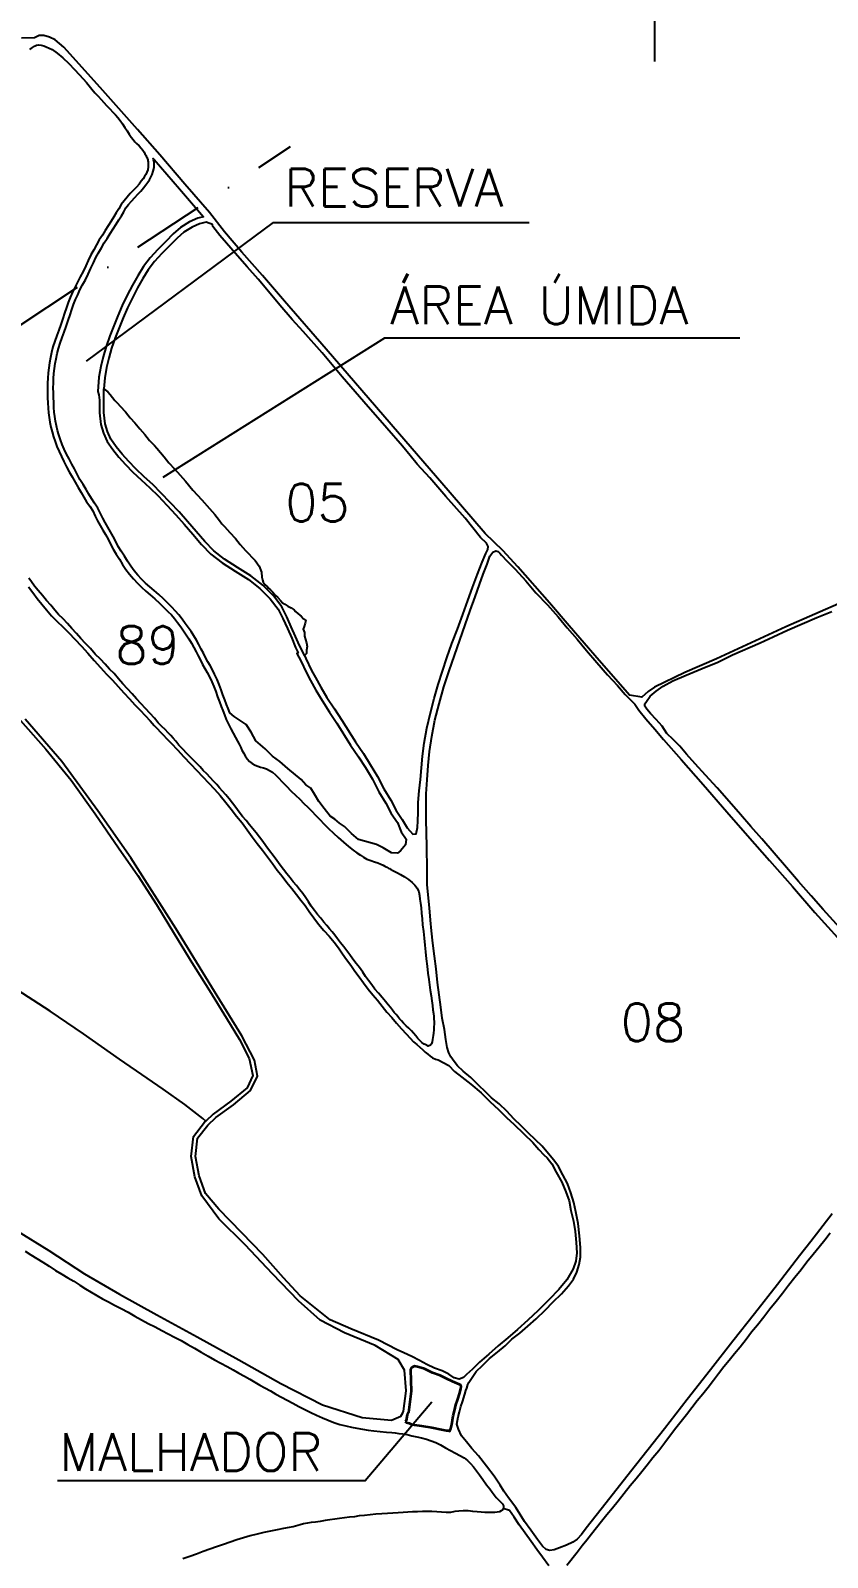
# Model space of a CAD drawing. Header units: feet. Extents: x 755577 to 761517, y 7815288 to 7819488.
# Drawn here: x 758068 to 758619, y 7817571 to 7818626 of the extents above; entities that cross this region are included whole.
import ezdxf

# ---------------------------------------------------------------- set-up
doc = ezdxf.new("R2010")
doc.units = ezdxf.units.FT
doc.header["$MEASUREMENT"] = 0
doc.linetypes.add('DASHDOT', pattern=[1, 0.5, -0.25, 0, -0.25])
for name, color, linetype in [('0114000209', 1, 'Continuous'), ('0114000209005', 5, 'Continuous'), ('0114000209006', 5, 'Continuous'), ('0114000209008', 5, 'Continuous'), ('0114000209010', 5, 'Continuous'), ('0114000209076', 5, 'Continuous'), ('0114000209089', 5, 'Continuous'), ('MALHA', 8, 'Continuous'), ('MALHADOR', 7, 'Continuous'), ('MATO', 3, 'Continuous'), ('REDE_DE_LUZ', 6, 'DASHDOT'), ('TEXTO', 7, 'Continuous'), ('ÁREA_ÚMIDA', 1, 'Continuous')]:
    doc.layers.add(name, color=color, linetype=linetype)
for name, color, linetype, lineweight in [('0114000209093', 5, 'Continuous', 25), ('0114000209094', 5, 'Continuous', 25), ('0114000209095', 5, 'Continuous', 25)]:
    doc.layers.add(name, color=color, linetype=linetype, lineweight=lineweight)
doc.styles.add('Simplex', font='simplex.shx')

msp = doc.modelspace()

# ---------------------------------------------------------------- linework, layer by layer
at = {"linetype": 'ByBlock'}
msp.add_lwpolyline([(758189.6, 7817872.3), (758187.5, 7817874), (758175.1, 7817883.8), (758160, 7817894.4), (758149, 7817901.9), (758129.9, 7817915), (758105.1, 7817932.6), (758082, 7817948.4), (758055.3, 7817965.5)], dxfattribs=at)
at = {"layer": '0114000209'}
for points in [[(758630.7, 7818231.5), (758590.6, 7818213.8), (758542.6, 7818191.9), (758520.7, 7818182.4), (758499.8, 7818172.1), (758495.3, 7818169.2), (758491, 7818165.4), (758482.6, 7818166.7), (758481, 7818168.4), (758461.5, 7818190.6), (758440.9, 7818214.5), (758427.2, 7818230.5), (758405.2, 7818255.3), (758394.9, 7818266.6), (758382.8, 7818278.3), (758358.6, 7818306.6), (758317.8, 7818353.7), (758272.9, 7818405.7), (758243.9, 7818438.9), (758228.7, 7818456.8), (758214.5, 7818472.8), (758202.4, 7818486.9), (758192.1, 7818500.2), (758175.1, 7818519.9), (758157.7, 7818540.2), (758142.3, 7818557.7), (758116.6, 7818586.7), (758091.4, 7818614.6), (758085.5, 7818619.6), (758081.5, 7818621.5), (758077.6, 7818622.7), (758074.3, 7818622.5), (758071.2, 7818621), (758062.2, 7818620.8)], [(758066.9, 7818241.6), (758069.9, 7818237.6), (758073, 7818233.6), (758076.2, 7818229.6), (758079.5, 7818225.7), (758083, 7818221.6), (758086.8, 7818217.6), (758090.8, 7818213.8), (758094.8, 7818209.8), (758099.1, 7818205.3), (758103.6, 7818200.6), (758108, 7818195.6), (758112.5, 7818190.7), (758116.8, 7818185.9), (758121, 7818181.3), (758125, 7818177), (758129, 7818172.7), (758133, 7818168.4), (758136.9, 7818164.2), (758140.6, 7818160.1), (758144.2, 7818156.3), (758147.6, 7818152.6), (758151, 7818149), (758153.9, 7818145.8), (758156.1, 7818143.3), (758158, 7818141.4), (758160.2, 7818139.3), (758162.6, 7818136.6), (758165.7, 7818133.5), (758169.9, 7818129), (758174.5, 7818124.1), (758179, 7818119.3), (758183.3, 7818114.7), (758187.5, 7818110.2), (758191.5, 7818106), (758195.6, 7818101.8), (758199.5, 7818097.3), (758203.5, 7818092.6), (758207.2, 7818087.9), (758210.9, 7818083.1), (758214.7, 7818078.4), (758218.2, 7818073.6), (758221.7, 7818068.8), (758225.1, 7818064.1), (758228.8, 7818059.6), (758232.3, 7818055), (758235.7, 7818050.4), (758239, 7818045.8), (758242.3, 7818041.5), (758245.6, 7818037.3), (758249, 7818033.1), (758252.2, 7818029), (758255.3, 7818025), (758258.2, 7818021.2), (758261, 7818017.2), (758264.2, 7818012.8), (758267.6, 7818008.3), (758271.2, 7818004.1), (758274.8, 7818000.1), (758278.3, 7817996), (758281.4, 7817992), (758284.1, 7817987.9), (758286.9, 7817983.9), (758289.8, 7817980), (758292.7, 7817976), (758295.7, 7817971.9), (758298.7, 7817967.8), (758301.8, 7817963.6), (758305, 7817959.6), (758308.2, 7817955.8), (758311.4, 7817951.8), (758314.7, 7817947.7), (758318.1, 7817943.8), (758321.4, 7817939.9), (758324.8, 7817936.1), (758328, 7817932.7), (758330.9, 7817929.6), (758333.2, 7817927.2), (758335.4, 7817925.2), (758337.6, 7817923.3), (758339.6, 7817921.6), (758341.3, 7817920), (758343, 7817918.6), (758344.6, 7817917.3), (758346.4, 7817916), (758348.3, 7817915), (758350.2, 7817914.6), (758357.5, 7817910.7), (758361.4, 7817906.7), (758366.6, 7817902.6), (758372.8, 7817897.9), (758379.9, 7817891.9), (758385.9, 7817885.9), (758392.1, 7817880.2), (758397.8, 7817874.6), (758402.5, 7817870.1), (758409.5, 7817863.5), (758415.6, 7817857.6), (758419.9, 7817852.7), (758423.3, 7817849.1), (758425.5, 7817846.9), (758428.7, 7817842.8), (758431.9, 7817836.9), (758435.8, 7817830.1), (758438.4, 7817823.4), (758440.9, 7817817.3), (758442, 7817810.6), (758443.7, 7817803.2), (758444.9, 7817796), (758445.6, 7817788.3), (758446, 7817781.3), (758445.4, 7817775.4), (758443.5, 7817770.1), (758439.1, 7817762.7), (758433.7, 7817756), (758426.9, 7817748.9), (758419.4, 7817741.5), (758412.1, 7817734.7), (758405.1, 7817728.3), (758398.3, 7817722.6), (758391.8, 7817717.1), (758385.2, 7817711.3), (758378.8, 7817705.7), (758373.9, 7817700.9), (758369.9, 7817697.1), (758367.8, 7817695.1), (758364.8, 7817694), (758361.3, 7817694.9), (758357.5, 7817697.5), (758352.9, 7817699.6), (758347.7, 7817701.6), (758342.3, 7817704.2), (758337.4, 7817706.8), (758332, 7817709.7), (758326.4, 7817712.1), (758321.8, 7817714.2), (758308.9, 7817721), (758289.9, 7817728.7), (758275.5, 7817735), (758254.8, 7817751.6), (758243.4, 7817764.1), (758228.9, 7817780.1), (758214.4, 7817795.2), (758198.6, 7817811.4), (758189.4, 7817822.2), (758185, 7817834.5), (758182.4, 7817847.9), (758183.9, 7817860.4), (758190.9, 7817869.5), (758196.6, 7817874.8), (758208.7, 7817883.6), (758220.5, 7817893.5), (758225.4, 7817903.4), (758223.2, 7817914.4), (758214.6, 7817931.3), (758195.5, 7817961.8), (758168.8, 7818005.5), (758137.8, 7818054.2), (758114.9, 7818086.7), (758090.1, 7818120.9), (758064.7, 7818150.2)]]:
    msp.add_lwpolyline(points, dxfattribs=at)
at = {"layer": '0114000209005', "linetype": 'ByBlock'}
msp.add_lwpolyline([(758257.7, 7818194.2), (758258.8, 7818192), (758262.7, 7818183.8), (758265.4, 7818178.8), (758269, 7818172.2), (758273.3, 7818165), (758278.5, 7818157.2), (758283.6, 7818149.4), (758293, 7818134.4), (758298.5, 7818126.3), (758303.3, 7818118.7), (758308.3, 7818110.5), (758312.7, 7818101.9), (758317.5, 7818094.1), (758321.2, 7818087), (758325.4, 7818080.8), (758328.8, 7818075.1), (758332.7, 7818070.5), (758334.9, 7818070.9), (758335.9, 7818075.3), (758336.2, 7818079.8), (758336.3, 7818085.7), (758336.4, 7818092.6), (758337, 7818100.5), (758337.9, 7818108.3), (758338.8, 7818116.4), (758339.5, 7818124.5), (758340.5, 7818133.5), (758342.4, 7818143.8), (758344.9, 7818154.5), (758347.4, 7818164.3), (758350.2, 7818174.1), (758356.2, 7818192.5), (758359.6, 7818202.3), (758363.5, 7818212.4), (758367.2, 7818222.5), (758370.8, 7818232.1), (758374, 7818241.2), (758377.5, 7818250.3), (758380.6, 7818258.5), (758383.2, 7818264.5), (758384.5, 7818267.3), (758384.8, 7818269.4), (758383.6, 7818271.8), (758379.6, 7818275.6), (758368.8, 7818288.9), (758355.5, 7818303.9), (758344.4, 7818316.9), (758335.7, 7818326.4), (758330.8, 7818332.3), (758325.5, 7818338.7), (758314.8, 7818351.1), (758298.9, 7818369.3), (758283.9, 7818386.6), (758270, 7818403.2), (758256.8, 7818418.1), (758249.3, 7818426.3), (758240.8, 7818436.2), (758232.9, 7818445.7), (758225.8, 7818454.2), (758218.1, 7818462.8), (758211.4, 7818470.2), (758199.3, 7818484.3), (758194.5, 7818490.6), (758194.1, 7818491.9), (758189.8, 7818493.5), (758185.3, 7818492.4), (758180.1, 7818490.2), (758174.5, 7818486.7), (758169.7, 7818482.6), (758164.8, 7818477.5), (758159.2, 7818471.9), (758154.1, 7818466.5), (758149.7, 7818460.7), (758146, 7818454.6), (758142.3, 7818448.1), (758138.8, 7818441.3), (758135.4, 7818434.3), (758132.4, 7818427.4), (758129.7, 7818420.6), (758126.9, 7818413.6), (758124.4, 7818406.4), (758122.5, 7818399.6), (758121, 7818393.1), (758119.7, 7818386), (758119.1, 7818378.5), (758121.9, 7818376.4), (758123.5, 7818374.4), (758125.1, 7818372.4), (758126.7, 7818370.4), (758128.5, 7818368.5), (758130.3, 7818366.4), (758134, 7818362.4), (758137.3, 7818358.4), (758140.5, 7818354.8), (758144, 7818350.8), (758147.4, 7818346.9), (758150.7, 7818342.8), (758154, 7818339.2), (758155.8, 7818337.3), (758160.8, 7818331.3), (758164.1, 7818327.3), (758168, 7818323.1), (758171.9, 7818318.8), (758175.5, 7818314.6), (758180.7, 7818308.4), (758186.9, 7818301.6), (758192.1, 7818295.6), (758195.8, 7818291.5), (758197.4, 7818289.4), (758199, 7818287.3), (758200.7, 7818285.2), (758202.6, 7818283.2), (758206.2, 7818279.1), (758210, 7818275), (758213.4, 7818270.9), (758215.2, 7818268.7), (758217, 7818266.6), (758223.6, 7818259.7), (758226.5, 7818255.9), (758228.1, 7818251.7), (758228.3, 7818248.2), (758228.7, 7818246.3), (758229.3, 7818244.7), (758230.6, 7818243), (758232.2, 7818241.5), (758232.7, 7818240.8), (758234.3, 7818239.5), (758236, 7818237.8), (758237.5, 7818235.9), (758239.4, 7818234.1), (758241.2, 7818232.1), (758242.7, 7818230.5), (758244.3, 7818229.5), (758246.3, 7818228.2), (758248.6, 7818227.1), (758250.6, 7818225.6), (758251.6, 7818224.5), (758253.4, 7818222.8), (758255.6, 7818221.2), (758257.2, 7818219.5), (758258.7, 7818218.2), (758258.3, 7818216.4), (758257.5, 7818214.2), (758257, 7818212.2), (758257.7, 7818209.9), (758257.7, 7818207.4), (758258.4, 7818205.1), (758259.3, 7818202.8), (758259.7, 7818200.3), (758259.3, 7818197.8), (758259.1, 7818195.4)], close=True, dxfattribs=at)
at = {"layer": '0114000209006'}
msp.add_lwpolyline([(758634.8, 7817998.2), (758616.4, 7818018.6), (758608, 7818028), (758599.4, 7818038), (758591, 7818047.6), (758582.6, 7818057.5), (758574, 7818067.3), (758566.3, 7818075.9), (758559.2, 7818084.2), (758551.3, 7818093.3), (758543.1, 7818102.6), (758535.1, 7818111.5), (758528, 7818119.2), (758522, 7818126), (758517.4, 7818131.4), (758512.8, 7818136.1), (758508.3, 7818140.3), (758505, 7818145.2), (758500.9, 7818149.8), (758497.1, 7818153.9), (758494.4, 7818157), (758493.2, 7818159), (758493.2, 7818160.7), (758494.2, 7818162.3), (758496.8, 7818165.9), (758501, 7818169.5), (758505.7, 7818172.9), (758512.4, 7818176.5), (758521.6, 7818180.4), (758532.8, 7818185), (758543.6, 7818189.6), (758553.8, 7818194.6), (758572.8, 7818202.9), (758581.8, 7818207), (758591.7, 7818211.5), (758601.9, 7818216), (758612.1, 7818220.4), (758622.4, 7818224.6)], dxfattribs=at)
at = {"layer": '0114000209008'}
msp.add_lwpolyline([(758622.5, 7817808.3), (758607.9, 7817789.1), (758600.1, 7817779.1), (758584.8, 7817759.3), (758569, 7817739.1), (758554, 7817720.2), (758538.6, 7817700.5), (758522.3, 7817680), (758506.6, 7817659.6), (758483.1, 7817629.9), (758466.3, 7817608.4), (758452.6, 7817591), (758449.2, 7817586.6), (758446.4, 7817583.3), (758443.4, 7817581.2), (758438.9, 7817579.3), (758434.2, 7817577.4), (758430.4, 7817576), (758427.4, 7817575.5), (758424.8, 7817576.2), (758422.3, 7817578.6), (758418.9, 7817583.2), (758414.2, 7817589.5), (758410, 7817595.6), (758403.8, 7817605.3), (758398.9, 7817612), (758395.6, 7817616.6), (758393.1, 7817620.6), (758389, 7817626.9), (758383.7, 7817633.8), (758378, 7817641), (758373.4, 7817646), (758369.7, 7817650.6), (758366.4, 7817654.8), (758364.3, 7817659.4), (758363.2, 7817662.9), (758364, 7817667.9), (758365, 7817671.3), (758365.8, 7817675.1), (758367, 7817678.4), (758368.7, 7817683.7), (758369.3, 7817686.2), (758370.1, 7817687.7), (758370.7, 7817690.3), (758371.5, 7817691.6), (758376.4, 7817699.2), (758380.8, 7817703.5), (758385.8, 7817708.2), (758391.3, 7817712.5), (758396.6, 7817717.1), (758401.2, 7817721.5), (758406.6, 7817725.8), (758412.1, 7817730.5), (758418, 7817735.6), (758424.2, 7817741.6), (758429.8, 7817747.5), (758435.6, 7817753), (758440.4, 7817758.5), (758443.7, 7817763.1), (758446.2, 7817768), (758447.7, 7817773.3), (758448.6, 7817778.3), (758448.6, 7817785), (758448, 7817793.1), (758446.9, 7817801.5), (758445.3, 7817809.6), (758444, 7817816.1), (758441.9, 7817822.8), (758439.6, 7817829.2), (758436.4, 7817835.2), (758433.4, 7817840.9), (758430.2, 7817845.2), (758426.5, 7817849.7), (758422.1, 7817854.9), (758417.4, 7817859.3), (758412.4, 7817864.3), (758407.5, 7817869), (758402.6, 7817873.8), (758397.8, 7817879.1), (758392.3, 7817884.2), (758387.2, 7817888.4), (758383.1, 7817892.3), (758377.8, 7817897.4), (758372.7, 7817902.4), (758367.6, 7817906.9), (758363.7, 7817910.6), (758361.3, 7817913.5), (758358.9, 7817916.8), (758357.7, 7817919.4), (758356.4, 7817923.2), (758355.5, 7817928.6), (758354.6, 7817935.7), (758352.9, 7817943.5), (758352.1, 7817951.1), (758351, 7817959.5), (758349.7, 7817968.2), (758348.8, 7817977.5), (758347.6, 7817986.3), (758346.5, 7817995.3), (758345.6, 7818003.7), (758344.9, 7818011.2), (758344.2, 7818019.6), (758342.7, 7818035.5), (758342.5, 7818043.6), (758342.5, 7818046), (758342.3, 7818062.1), (758342.1, 7818071.5), (758341.9, 7818080.6), (758342, 7818089.5), (758342, 7818098.6), (758342.5, 7818108.2), (758343.3, 7818118), (758344.3, 7818127.8), (758345.9, 7818138.2), (758348, 7818149.5), (758350.9, 7818160.8), (758354.2, 7818172.4), (758357.9, 7818183.6), (758361.5, 7818194.1), (758365.2, 7818204.6), (758368.9, 7818215.3), (758372.4, 7818225.3), (758375.8, 7818234.7), (758378.8, 7818243.1), (758381.4, 7818250.3), (758384.2, 7818257.2), (758386, 7818262.7), (758387.9, 7818265.5), (758390, 7818266.5), (758391.8, 7818265.9), (758392.8, 7818264.8), (758394.1, 7818263.5), (758397.8, 7818259.6), (758403.5, 7818253.8), (758410.9, 7818245.6), (758417.8, 7818237.4), (758425.7, 7818229.2), (758433.2, 7818220.9), (758439.4, 7818213.2), (758446.3, 7818205.4), (758452.8, 7818197.6), (758459.9, 7818189.3), (758467.3, 7818180.8), (758474.1, 7818173.3), (758479.6, 7818167.2), (758483.1, 7818163.4), (758486.1, 7818160.4), (758488.9, 7818156.2), (758493.9, 7818150.3), (758499.9, 7818143.1), (758506.1, 7818136), (758518.2, 7818122.3), (758533.5, 7818104.9), (758549.9, 7818086.1), (758564, 7818069.6), (758579.2, 7818052.4), (758595.3, 7818034.4), (758610.7, 7818016.4), (758635.2, 7817989.4)], dxfattribs=at)
at = {"layer": '0114000209010'}
msp.add_lwpolyline([(758426.7, 7817564.9), (758422.3, 7817571), (758418.5, 7817576.2), (758414.5, 7817581.7), (758410.3, 7817587.5), (758406.3, 7817593.2), (758402.7, 7817598.5), (758399.5, 7817603.1), (758395.1, 7817604.6), (758395.1, 7817604.2), (758394.6, 7817603.5), (758393.8, 7817602.9), (758392.7, 7817602.3), (758391.1, 7817602), (758389.3, 7817601.9), (758387.3, 7817601.9), (758385, 7817601.9), (758382.5, 7817601.9), (758380, 7817602.1), (758377.2, 7817602.3), (758374.1, 7817602.6), (758370.9, 7817603), (758367.6, 7817603), (758364.6, 7817602.8), (758361.8, 7817602.4), (758358.8, 7817601.9), (758355.7, 7817601.9), (758352.6, 7817602.1), (758349.2, 7817602.3), (758345.8, 7817602.4), (758342.7, 7817602.4), (758339.5, 7817602.4), (758336, 7817602.3), (758332.5, 7817602.2), (758329.3, 7817602), (758326.1, 7817601.9), (758322.5, 7817601.5), (758318.8, 7817601.3), (758315.1, 7817601.1), (758311.2, 7817600.9), (758307.2, 7817600.6), (758303.2, 7817600.2), (758299.3, 7817599.8), (758295.7, 7817599.4), (758292.3, 7817598.9), (758288.9, 7817598.6), (758285.4, 7817598.2), (758282, 7817597.7), (758278.7, 7817597.2), (758275.4, 7817596.7), (758272, 7817596.2), (758268.6, 7817595.6), (758265.4, 7817595.2), (758262.5, 7817594.8), (758259.8, 7817594.4), (758257.1, 7817593.9), (758254.8, 7817593.3), (758253.2, 7817592.8), (758251.6, 7817592.4), (758250, 7817591.9), (758247.3, 7817591.4), (758243.3, 7817590.7), (758238.9, 7817589.8), (758234.3, 7817589), (758229.7, 7817588), (758225, 7817586.8), (758220.3, 7817585.7), (758215.7, 7817584.3), (758211, 7817582.8), (758206.4, 7817581.2), (758201.7, 7817579.6), (758197, 7817578), (758192.4, 7817576.4), (758187.8, 7817574.8), (758183.2, 7817573.1), (758178.5, 7817571.4), (758173.8, 7817569.8)], dxfattribs=at)
at = {"layer": '0114000209076'}
msp.add_lwpolyline([(758061.5, 7818149.2), (758079, 7818129.3), (758096.5, 7818107.9), (758113.2, 7818084.6), (758129.2, 7818061.2), (758142.7, 7818042), (758155.5, 7818022.1), (758167.9, 7818001.5), (758180, 7817981.9), (758192.2, 7817962.5), (758203.8, 7817943.5), (758212.9, 7817928.7), (758219.6, 7817915.6), (758222.2, 7817903.8), (758218.1, 7817895.4), (758206.9, 7817886), (758194.7, 7817877.1), (758189.6, 7817872.3), (758187.5, 7817874), (758175.1, 7817883.8), (758160, 7817894.4), (758149, 7817901.9), (758129.9, 7817915), (758105.1, 7817932.6), (758082, 7817948.4), (758055.3, 7817965.5)], dxfattribs=at)
at = {"layer": '0114000209089'}
msp.add_lwpolyline([(758068, 7818612.9), (758069.7, 7818614.4), (758071.2, 7818615.3), (758072.5, 7818615.8), (758074.1, 7818616.2), (758075.8, 7818616), (758077.7, 7818615.5), (758079.3, 7818614.8), (758083.4, 7818612.9), (758086.8, 7818610.4), (758090.7, 7818607.1), (758094.8, 7818603.2), (758098.7, 7818599.2), (758102.1, 7818595.6), (758104.8, 7818592.6), (758107, 7818590.1), (758109, 7818587.8), (758110.9, 7818585.5), (758112.9, 7818583), (758115.2, 7818580.6), (758117.2, 7818578.3), (758119, 7818576.3), (758121, 7818574.1), (758123.2, 7818571.8), (758125.4, 7818569.7), (758127.2, 7818567.7), (758128.8, 7818565.9), (758130.3, 7818563.8), (758131.9, 7818561.5), (758133.5, 7818559.1), (758135.1, 7818556.7), (758136.6, 7818554.4), (758137.9, 7818552.4), (758139.3, 7818550.6), (758140.4, 7818549.2), (758141.7, 7818547.9), (758143.4, 7818546.3), (758145, 7818544.7), (758146.1, 7818543.3), (758147, 7818542), (758147.5, 7818540.9), (758148.1, 7818539.9), (758148.3, 7818539.2), (758148.7, 7818538.6), (758149.1, 7818537.7), (758149.4, 7818536.7), (758149.5, 7818535.9), (758149.7, 7818535.3), (758149.8, 7818534.3), (758149.8, 7818533.2), (758149.8, 7818531.8), (758149.5, 7818529.8), (758148.9, 7818528.1), (758148.1, 7818526.5), (758147.2, 7818525.1), (758146.2, 7818523.5), (758144.9, 7818521.9), (758143.4, 7818519.9), (758141.6, 7818517.8), (758139.6, 7818515.7), (758137.4, 7818513.3), (758135.2, 7818510.9), (758133.1, 7818508.3), (758131.1, 7818505.7), (758129.4, 7818502.8), (758127.7, 7818500.1), (758126, 7818497.3), (758124.1, 7818494.2), (758122.1, 7818491), (758120.1, 7818487.8), (758118.1, 7818484.6), (758115.9, 7818481.4), (758114, 7818477.8), (758112.1, 7818474.5), (758110.1, 7818470.9), (758108.3, 7818467.2), (758106.6, 7818463.4), (758104.7, 7818459.5), (758102.8, 7818455.7), (758100.8, 7818452.1), (758099, 7818448.5), (758097.4, 7818445.1), (758095.9, 7818441.6), (758094.4, 7818438.1), (758093.2, 7818434.6), (758091.9, 7818430.8), (758090.7, 7818426.9), (758089.3, 7818422.9), (758087.9, 7818419), (758086.5, 7818415.2), (758085.1, 7818411.3), (758083.8, 7818407.4), (758082.9, 7818403.6), (758082.2, 7818400), (758081.5, 7818396.4), (758081, 7818392.9), (758080.6, 7818389.4), (758080.4, 7818385.8), (758080.2, 7818382.4), (758080.1, 7818379), (758080.2, 7818375.6), (758080.2, 7818372.2), (758080.4, 7818368.7), (758080.5, 7818365.1), (758080.8, 7818361.8), (758081.2, 7818358.6), (758081.8, 7818355.3), (758082.4, 7818352), (758083.3, 7818348.7), (758084.2, 7818345.3), (758085.4, 7818341.9), (758086.6, 7818338.5), (758088.1, 7818335), (758089.8, 7818331.6), (758091.5, 7818328.1), (758093.3, 7818324.6), (758095.2, 7818321.1), (758097.1, 7818317.5), (758099.2, 7818313.9), (758101.3, 7818310.2), (758103.4, 7818306.8), (758105.3, 7818303.5), (758107.2, 7818300.4), (758109.4, 7818297.2), (758111.4, 7818294), (758113.2, 7818290.5), (758114.8, 7818287.2), (758116.5, 7818284), (758118.4, 7818280.8), (758120.3, 7818277.7), (758122, 7818274.4), (758123.7, 7818271), (758125.6, 7818267.5), (758127.7, 7818264.1), (758129.9, 7818260.6), (758132.1, 7818257), (758134.4, 7818253.6), (758136.9, 7818250.3), (758139.5, 7818247), (758142.4, 7818244.1), (758145.2, 7818241.3), (758148.2, 7818238.6), (758151.2, 7818236), (758154.3, 7818233.3), (758157.6, 7818230.3), (758160.6, 7818227.3), (758163.3, 7818224.6), (758165.8, 7818222.1), (758167.9, 7818219.6), (758170.1, 7818216.8), (758172.2, 7818213.9), (758174.1, 7818211.2), (758176, 7818208.4), (758177.9, 7818205.6), (758179.6, 7818202.7), (758181.3, 7818199.7), (758182.8, 7818196.6), (758184.3, 7818193.8), (758185.8, 7818190.9), (758187.4, 7818187.9), (758189, 7818185.1), (758190.6, 7818182.4), (758192.2, 7818179.4), (758193.7, 7818176), (758195.2, 7818172.6), (758196.4, 7818169.1), (758197.6, 7818165.5), (758199, 7818162.1), (758200.2, 7818158.9), (758201.3, 7818156.1), (758202.5, 7818153.1), (758203.7, 7818149.8), (758205.3, 7818146.6), (758206.9, 7818143.5), (758208.5, 7818140.4), (758210.1, 7818137.4), (758211.5, 7818134.9), (758212.7, 7818132.7), (758213.7, 7818130.6), (758214.6, 7818128.7), (758215.6, 7818126.8), (758216.7, 7818124.7), (758218.1, 7818122.7), (758219.9, 7818120.8), (758221.7, 7818119.4), (758223.6, 7818118.3), (758225.5, 7818117.5), (758227.5, 7818116.9), (758229.5, 7818116.4), (758231.6, 7818115.7), (758233.7, 7818114.7), (758235.8, 7818113.4), (758237.8, 7818111.6), (758239.8, 7818109.5), (758242.3, 7818106.8), (758245.3, 7818103.7), (758248.5, 7818100.4), (758251.7, 7818097.5), (758254.6, 7818094.7), (758257.4, 7818091.9), (758260.2, 7818089.2), (758262.8, 7818086.6), (758265.5, 7818083.8), (758268.4, 7818080.8), (758271.5, 7818077.6), (758274.5, 7818074.5), (758277.8, 7818071.3), (758281.2, 7818068.2), (758284.7, 7818065), (758288.2, 7818062), (758291.4, 7818059.6), (758294.1, 7818057.8), (758296.5, 7818056.2), (758298.6, 7818054.8), (758301, 7818053.4), (758303.6, 7818052.3), (758306.2, 7818051.4), (758308.5, 7818050.7), (758310.6, 7818049.8), (758312.2, 7818049.1), (758313.4, 7818048.4), (758314.7, 7818047.9), (758315.4, 7818047.4), (758316, 7818047), (758316.5, 7818046.8), (758317.3, 7818046.5), (758318.9, 7818045.5), (758320.3, 7818044.9), (758322, 7818044), (758324.1, 7818042.8), (758326.9, 7818041.2), (758329.8, 7818039.3), (758332.3, 7818037.3), (758334.2, 7818035.4), (758335.7, 7818033.3), (758336.8, 7818030.8), (758337.3, 7818028.2), (758337.6, 7818025.7), (758337.9, 7818022.9), (758338.4, 7818019.6), (758338.8, 7818016.1), (758339.1, 7818012.2), (758339.5, 7818008), (758340, 7818003.4), (758340.5, 7817998.7), (758340.9, 7817994), (758341.4, 7817989.2), (758342, 7817984.4), (758342.6, 7817979.4), (758343.1, 7817974.6), (758343.7, 7817970.2), (758344.3, 7817966.4), (758344.8, 7817962.7), (758345.3, 7817958.9), (758345.8, 7817955.4), (758346.2, 7817952.2), (758346.6, 7817949.2), (758346.9, 7817946.6), (758347.2, 7817944.5), (758347.3, 7817942.8), (758347.4, 7817941.2), (758347.4, 7817939.4), (758347.3, 7817937.4), (758347.2, 7817935.3), (758347, 7817933.1), (758346.8, 7817931.4), (758346.6, 7817930), (758346.4, 7817928.6), (758346, 7817927.1), (758345.5, 7817925.8), (758344.9, 7817924.7), (758343.4, 7817924.2), (758342.3, 7817924.7), (758340.6, 7817925.5), (758339, 7817926.7), (758337.6, 7817928), (758336.2, 7817929.4), (758334.8, 7817931.2), (758333.2, 7817933), (758331.7, 7817934.6), (758329.9, 7817936.5), (758328.2, 7817938.1), (758326.3, 7817939.9), (758324.8, 7817941.7), (758323.6, 7817943.1), (758322.9, 7817943.9), (758322.3, 7817944.5), (758321.1, 7817945.9), (758319.8, 7817947.4), (758318.6, 7817949), (758317.3, 7817950.8), (758315.7, 7817952.7), (758313.7, 7817955), (758311.4, 7817957.8), (758308.9, 7817960.8), (758306.5, 7817963.6), (758304.3, 7817966.4), (758302.1, 7817969.4), (758300, 7817972.3), (758298.1, 7817975.3), (758295.8, 7817978.4), (758293.5, 7817981.3), (758291.2, 7817984.2), (758289.1, 7817987.2), (758287, 7817990), (758285, 7817992.8), (758282.8, 7817995.5), (758280.7, 7817998.2), (758278.7, 7818000.8), (758277, 7818003.1), (758275.2, 7818005.2), (758273.3, 7818007.4), (758271.2, 7818009.8), (758269, 7818012.5), (758266.7, 7818015.2), (758264.7, 7818017.9), (758262.5, 7818020.8), (758260.6, 7818023.8), (758258.7, 7818026.7), (758256.7, 7818029.7), (758254.4, 7818032.4), (758252.2, 7818035.1), (758250, 7818037.7), (758247.8, 7818040.5), (758245.5, 7818043.3), (758243.2, 7818046.2), (758241, 7818049.1), (758238.6, 7818052.4), (758236.1, 7818055.8), (758233.6, 7818059.2), (758231.1, 7818062.5), (758228.9, 7818065.6), (758226.7, 7818068.6), (758224.3, 7818071.5), (758222, 7818074.3), (758219.7, 7818077.1), (758217.4, 7818080), (758214.9, 7818082.9), (758212.6, 7818085.9), (758210.4, 7818089), (758208.1, 7818092.1), (758205.7, 7818095), (758203.4, 7818097.8), (758201.2, 7818100.3), (758199.1, 7818102.7), (758197.1, 7818105), (758194.9, 7818107.3), (758192.6, 7818109.7), (758190.2, 7818112.2), (758187.8, 7818114.7), (758185.7, 7818117.1), (758183.7, 7818119.3), (758181.6, 7818121.3), (758179.2, 7818123.7), (758176.5, 7818126.4), (758173.6, 7818129.4), (758171, 7818132.2), (758168.8, 7818134.8), (758167, 7818136.9), (758165.3, 7818138.8), (758163.5, 7818140.7), (758161.4, 7818142.9), (758159.2, 7818145.1), (758156.7, 7818147.6), (758154, 7818150.7), (758151, 7818154), (758148, 7818157.4), (758144.9, 7818160.8), (758141.7, 7818164.2), (758138.6, 7818167.7), (758135.4, 7818171.1), (758132.3, 7818174.6), (758129.2, 7818178), (758126.2, 7818181.6), (758123, 7818184.7), (758120, 7818188), (758116.7, 7818191.5), (758113.1, 7818195.1), (758109.8, 7818198.9), (758106.5, 7818202.5), (758103.2, 7818205.9), (758100.1, 7818209.3), (758097, 7818212.7), (758094, 7818216.1), (758090.9, 7818219.5), (758087.8, 7818222.5), (758085.1, 7818225.5), (758082.4, 7818228.8), (758079.5, 7818232.1), (758076.6, 7818235.6), (758073.7, 7818239), (758071.2, 7818242.1), (758069, 7818244.9), (758067.2, 7818247.5)], dxfattribs=at)
at = {"layer": '0114000209093'}
msp.add_lwpolyline([(758064.6, 7817782.5), (758068.7, 7817779.9), (758072.8, 7817777.4), (758076.9, 7817774.7), (758081.2, 7817772), (758085.6, 7817769.1), (758090, 7817766.5), (758094.2, 7817764.1), (758098.3, 7817761.6), (758102.4, 7817759), (758106.5, 7817756.4), (758110.4, 7817754), (758114.3, 7817751.7), (758118.1, 7817749.4), (758122.3, 7817747.3), (758126.5, 7817745.1), (758131, 7817742.7), (758135.8, 7817740.2), (758140.5, 7817737.6), (758145.2, 7817735), (758149.8, 7817732.5), (758154.5, 7817730.1), (758159.1, 7817727.6), (758163.5, 7817725.3), (758167.9, 7817723), (758172.6, 7817720.7), (758177.2, 7817718), (758181.8, 7817715.3), (758186.4, 7817712.5), (758191.1, 7817709.9), (758195.7, 7817707.3), (758200, 7817704.9), (758204.3, 7817702.6), (758208.5, 7817700.4), (758212.5, 7817698.1), (758216.3, 7817696), (758220, 7817693.9), (758223.4, 7817691.9), (758226.9, 7817689.9), (758230.5, 7817687.9), (758234.2, 7817685.9), (758237.9, 7817683.7), (758241.9, 7817681.6), (758245.8, 7817679.4), (758249.8, 7817677.3), (758253.9, 7817675.1), (758258, 7817673), (758262.1, 7817670.9), (758266.2, 7817669.1), (758270.2, 7817667.3), (758274.2, 7817665.6), (758278.2, 7817664), (758282.2, 7817662.6), (758286.3, 7817661.6), (758290.3, 7817660.8), (758294.1, 7817660), (758297.9, 7817659.3), (758301.8, 7817658.8), (758305.8, 7817658.2), (758310.2, 7817657.7), (758314.6, 7817657.3), (758318.3, 7817657), (758320.6, 7817656.8), (758323, 7817656.5), (758325.8, 7817656.1), (758328.8, 7817655.6), (758332.1, 7817654.9), (758335.4, 7817654.2), (758338.7, 7817653.3), (758342.1, 7817652.5), (758345.3, 7817651.4), (758348.6, 7817650.1), (758351.9, 7817648.5), (758355.3, 7817646.6), (758358.8, 7817644.7), (758362.2, 7817642.9), (758365.3, 7817641.2), (758368.1, 7817639.5), (758370.5, 7817637.7), (758372.6, 7817635.6), (758374.6, 7817633.3), (758376.7, 7817630.7), (758378.9, 7817627.8), (758381.2, 7817624.5), (758383.7, 7817621), (758385.9, 7817618.1), (758387.6, 7817615.8), (758388.9, 7817613.9), (758390.3, 7817612.1), (758391.9, 7817610.5), (758393.5, 7817609), (758394.7, 7817607.8), (758395.3, 7817606.4), (758395.3, 7817605.2), (758395.1, 7817604.2), (758394.6, 7817603.5), (758393.8, 7817602.9), (758392.7, 7817602.3), (758391.1, 7817602), (758389.3, 7817601.9), (758387.3, 7817601.9), (758385, 7817601.9), (758382.5, 7817601.9), (758380, 7817602.1), (758377.2, 7817602.3), (758374.1, 7817602.6), (758370.9, 7817603), (758367.6, 7817603), (758364.6, 7817602.8), (758361.8, 7817602.4), (758358.8, 7817601.9), (758355.7, 7817601.9), (758352.6, 7817602.1), (758349.2, 7817602.3), (758345.8, 7817602.4), (758342.7, 7817602.4), (758339.5, 7817602.4), (758336, 7817602.3), (758332.5, 7817602.2), (758329.3, 7817602), (758326.1, 7817601.9), (758322.5, 7817601.5), (758318.8, 7817601.3), (758315.1, 7817601.1), (758311.2, 7817600.9), (758307.2, 7817600.6), (758303.2, 7817600.2), (758299.3, 7817599.8), (758295.7, 7817599.4), (758292.3, 7817598.9), (758288.9, 7817598.6), (758285.4, 7817598.2), (758282, 7817597.7), (758278.7, 7817597.2), (758275.4, 7817596.7), (758272, 7817596.2), (758268.6, 7817595.6), (758265.4, 7817595.2), (758262.5, 7817594.8), (758259.8, 7817594.4), (758257.1, 7817593.9), (758254.8, 7817593.3), (758253.2, 7817592.8), (758251.6, 7817592.4), (758250, 7817591.9), (758247.3, 7817591.4), (758243.3, 7817590.7), (758238.9, 7817589.8), (758234.3, 7817589), (758229.7, 7817588), (758225, 7817586.8), (758220.3, 7817585.7), (758215.7, 7817584.3), (758211, 7817582.8), (758206.4, 7817581.2), (758201.7, 7817579.6), (758197, 7817578), (758192.4, 7817576.4), (758187.8, 7817574.8), (758183.2, 7817573.1), (758178.5, 7817571.4), (758173.8, 7817569.8)], dxfattribs=at)
at = {"layer": '0114000209094'}
msp.add_lwpolyline([(758439.1, 7817565.5), (758446.3, 7817574.4), (758447.8, 7817576.3), (758449.7, 7817578.9), (758452.9, 7817582.9), (758456.2, 7817587), (758459.6, 7817591.4), (758463.2, 7817595.9), (758466.9, 7817600.5), (758470.7, 7817605.1), (758474.7, 7817609.9), (758478.9, 7817615.1), (758483, 7817620.4), (758487.2, 7817625.3), (758491, 7817630.2), (758494.7, 7817634.8), (758498.6, 7817639.7), (758502.8, 7817644.7), (758507, 7817650.1), (758510.9, 7817655.4), (758514.6, 7817660.4), (758518.3, 7817665), (758522, 7817669.6), (758525.7, 7817674.4), (758529.3, 7817679.2), (758533.1, 7817683.9), (758536.9, 7817688.5), (758540.5, 7817693.2), (758544.1, 7817697.9), (758547.8, 7817702.6), (758551.5, 7817707.1), (758555.2, 7817711.6), (758559.1, 7817716.4), (758563.1, 7817721.5), (758566.9, 7817726.6), (758571, 7817731.6), (758575.3, 7817737), (758579.4, 7817742.5), (758583.8, 7817747.9), (758588.3, 7817753.3), (758592.5, 7817758.9), (758596.8, 7817764.4), (758601.1, 7817769.8), (758605.2, 7817775.1), (758609.5, 7817780.3), (758613.6, 7817785.3), (758617.5, 7817790.2), (758621.2, 7817795)], dxfattribs=at)
at = {"layer": '0114000209095', "linetype": 'ByBlock'}
for points in [[(758189.6, 7817872.3), (758187.5, 7817874), (758175.1, 7817883.8), (758160, 7817894.4), (758149, 7817901.9), (758129.9, 7817915), (758105.1, 7817932.6), (758082, 7817948.4), (758055.3, 7817965.5)], [(758058.6, 7817796.6), (758081, 7817782.8), (758105.6, 7817766.8), (758129.9, 7817752.6), (758155.8, 7817738.3), (758183.5, 7817723.2), (758212.4, 7817707.3), (758241.4, 7817690.9), (758270.3, 7817676.1), (758297.7, 7817667.4), (758318, 7817665.6), (758324.3, 7817668.3), (758325.8, 7817670.8), (758326.2, 7817671.8), (758328, 7817685.8), (758326.9, 7817700.1), (758322.6, 7817707.6), (758306.6, 7817717.3), (758285.4, 7817726), (758268.7, 7817734.8), (758253.6, 7817748), (758235.8, 7817766.7), (758216.7, 7817786.8), (758198.5, 7817804.8), (758186.8, 7817820.6), (758182.1, 7817833.7), (758179.4, 7817847.8), (758181.1, 7817861.6), (758188.7, 7817871.5), (758189.6, 7817872.3)]]:
    msp.add_lwpolyline(points, dxfattribs=at)
at = {"layer": 'MALHA'}
msp.add_lwpolyline([(758500, 7818604.6), (758500, 7819288.1)], dxfattribs=at)
at = {"layer": 'MALHADOR', "linetype": 'Continuous', "lineweight": 35}
msp.add_lwpolyline([(758327.5, 7817664.7), (758328.3, 7817664.1), (758330.1, 7817663.5), (758332, 7817662.7), (758338.7, 7817661.6), (758345.8, 7817660.6), (758352.6, 7817659.2), (758355.9, 7817658.5), (758357.3, 7817658.4), (758358.3, 7817658.1), (758359, 7817659.8), (758359.7, 7817662.6), (758360.6, 7817668.7), (758361.6, 7817672.1), (758362.4, 7817676.1), (758363.7, 7817679.5), (758365.3, 7817684.6), (758366, 7817687.5), (758366.1, 7817688.9), (758366, 7817689.7), (758364.9, 7817690.3), (758360.2, 7817692.3), (758355.7, 7817694.5), (758351.5, 7817696.4), (758346.3, 7817698.4), (758340.7, 7817701), (758336.8, 7817702.2), (758333.8, 7817702.9), (758331.9, 7817702), (758331.1, 7817700.5), (758331.6, 7817685.7), (758329.6, 7817670.9), (758328.9, 7817669.3), (758328, 7817665.5)], close=True, dxfattribs=at)
at = {"layer": 'MATO', "linetype": 'ByBlock'}
msp.add_lwpolyline([(758115.7, 7818374.3), (758116.1, 7818370.6), (758116, 7818361.8), (758117, 7818353.7), (758118.8, 7818347.7), (758121.4, 7818342.1), (758125.2, 7818336.4), (758129.4, 7818331.2), (758134.1, 7818326.1), (758139.2, 7818320.8), (758144.9, 7818315.4), (758150.9, 7818310), (758156.6, 7818304.4), (758162.7, 7818297.9), (758168.8, 7818291.4), (758174.7, 7818284.8), (758180.5, 7818277.9), (758186.7, 7818270.8), (758193.1, 7818264.1), (758200.8, 7818258.2), (758209.9, 7818252.3), (758219, 7818246.6), (758226.9, 7818240.3), (758234.1, 7818233.3), (758239.6, 7818226.2), (758242.8, 7818219.6), (758246, 7818212.8), (758249, 7818206), (758251.7, 7818199.7), (758253.5, 7818196), (758252.6, 7818195.4), (758255.2, 7818190.3), (758259.1, 7818182), (758261.9, 7818176.9), (758265.6, 7818170.2), (758270, 7818162.9), (758275.2, 7818155), (758280.2, 7818147.3), (758289.6, 7818132.2), (758295.1, 7818124.1), (758299.9, 7818116.6), (758304.8, 7818108.6), (758309.2, 7818099.9), (758314, 7818092.1), (758317.8, 7818084.9), (758322, 7818078.6), (758324.7, 7818072.2), (758328.1, 7818067.1), (758327.6, 7818063.2), (758324.2, 7818059), (758322.1, 7818057.4), (758318, 7818057.7), (758312.3, 7818061.2), (758307.7, 7818063.4), (758295.1, 7818067), (758290.3, 7818071.1), (758285.4, 7818075.8), (758282.1, 7818078.3), (758278.7, 7818080.9), (758275.5, 7818083.1), (758271.5, 7818088.3), (758267.8, 7818093.2), (758264.7, 7818098.3), (758262.1, 7818102.5), (758258.7, 7818104.7), (758255.5, 7818108.5), (758246.4, 7818116), (758240.8, 7818120.8), (758235.7, 7818124.5), (758230.7, 7818129.5), (758224.1, 7818135.2), (758220.9, 7818141.1), (758217.4, 7818146.5), (758209.1, 7818152), (758206.2, 7818154.5), (758205.1, 7818157.5), (758203.9, 7818160.3), (758202.7, 7818163.5), (758201.3, 7818166.9), (758200.2, 7818170.3), (758198.9, 7818174), (758197.4, 7818177.6), (758195.7, 7818181.2), (758194.1, 7818184.3), (758192.5, 7818187.1), (758190.9, 7818189.8), (758189.3, 7818192.7), (758187.9, 7818195.6), (758186.4, 7818198.5), (758184.8, 7818201.6), (758183.1, 7818204.7), (758181.3, 7818207.7), (758179.4, 7818210.6), (758177.4, 7818213.5), (758175.4, 7818216.3), (758173.3, 7818219.2), (758171, 7818222.1), (758168.7, 7818224.8), (758166.2, 7818227.4), (758163.4, 7818230.2), (758160.3, 7818233.2), (758157, 7818236.3), (758153.8, 7818239), (758150.8, 7818241.6), (758148, 7818244.2), (758145.2, 7818246.9), (758142.5, 7818249.7), (758140.1, 7818252.7), (758137.7, 7818255.9), (758135.5, 7818259.2), (758133.3, 7818262.7), (758131.1, 7818266.2), (758129.1, 7818269.5), (758127.3, 7818272.9), (758125.5, 7818276.3), (758123.7, 7818279.6), (758121.8, 7818282.8), (758120, 7818286), (758118.4, 7818289), (758116.7, 7818292.3), (758114.9, 7818296), (758112.7, 7818299.4), (758110.6, 7818302.5), (758108.8, 7818305.6), (758106.8, 7818308.8), (758104.7, 7818312.3), (758102.6, 7818315.8), (758100.6, 7818319.4), (758098.7, 7818323), (758096.9, 7818326.4), (758095.1, 7818329.9), (758093.3, 7818333.3), (758091.7, 7818336.7), (758090.3, 7818339.9), (758089.1, 7818343.2), (758088, 7818346.5), (758087.1, 7818349.7), (758086.3, 7818352.9), (758085.7, 7818356), (758085.2, 7818359.2), (758084.8, 7818362.2), (758084.5, 7818365.4), (758084.4, 7818368.9), (758084.2, 7818372.3), (758084.2, 7818375.7), (758084.1, 7818379), (758084.2, 7818382.3), (758084.3, 7818385.6), (758084.6, 7818389), (758085, 7818392.4), (758085.5, 7818395.8), (758086.1, 7818399.2), (758086.8, 7818402.7), (758087.7, 7818406.3), (758088.8, 7818410), (758090.2, 7818413.8), (758091.7, 7818417.6), (758093.1, 7818421.5), (758094.5, 7818425.6), (758095.7, 7818429.6), (758096.9, 7818433.3), (758098.2, 7818436.7), (758099.6, 7818440.1), (758101, 7818443.4), (758102.6, 7818446.8), (758104.4, 7818450.2), (758106.3, 7818453.8), (758108.3, 7818457.7), (758110.2, 7818461.7), (758111.9, 7818465.5), (758113.6, 7818469.1), (758115.5, 7818472.5), (758117.5, 7818475.9), (758119.3, 7818479.3), (758121.5, 7818482.4), (758123.5, 7818485.7), (758125.5, 7818488.9), (758127.5, 7818492.1), (758129.4, 7818495.2), (758131.2, 7818498), (758132.8, 7818500.8), (758134.4, 7818503.4), (758136.2, 7818505.9), (758138.2, 7818508.2), (758140.4, 7818510.6), (758142.5, 7818513), (758144.6, 7818515.1), (758146.5, 7818517.4), (758148.1, 7818519.4), (758149.4, 7818521.2), (758150.6, 7818522.9), (758151.6, 7818524.6), (758152.6, 7818526.6), (758153.3, 7818528.9), (758153.8, 7818531.4), (758153.8, 7818533.2), (758153.8, 7818534.6), (758153.6, 7818535.9), (758153.5, 7818536.7), (758153.3, 7818537.6), (758153.9, 7818536.9), (758171.3, 7818516.7), (758188.1, 7818497.2), (758184.1, 7818496.3), (758178.3, 7818493.8), (758172.1, 7818490), (758167, 7818485.5), (758161.9, 7818480.3), (758156.3, 7818474.7), (758151, 7818469), (758146.4, 7818463), (758142.6, 7818456.6), (758138.8, 7818450), (758135.2, 7818443.1), (758131.7, 7818436), (758128.7, 7818428.9), (758125.9, 7818422), (758123.2, 7818415), (758120.6, 7818407.6), (758118.6, 7818400.6), (758117.1, 7818393.9), (758115.7, 7818386.5), (758114.9, 7818376.6)], close=True, dxfattribs=at)
at = {"layer": 'REDE_DE_LUZ', "ltscale": 100}
msp.add_lwpolyline([(757598.6, 7818118.2), (757975.7, 7818365.8), (758248.1, 7818545.9)], dxfattribs=at)
at = {"layer": 'TEXTO', "linetype": 'Continuous'}
for points in [[(758107, 7818397.5), (758236.3, 7818493.3), (758413.1, 7818493.3)], [(758345.9, 7817678.1), (758299.7, 7817623.7), (758087.1, 7817623.7)]]:
    msp.add_lwpolyline(points, dxfattribs=at)
at = {"layer": 'TEXTO', "linetype": 'ByBlock'}
msp.add_lwpolyline([(758558.7, 7818413.5), (758313.1, 7818413.5), (758159.8, 7818317.1)], dxfattribs=at)
at = {"layer": 'ÁREA_ÚMIDA', "linetype": 'ByBlock'}
msp.add_lwpolyline([(758228.7, 7818246.3), (758229.3, 7818244.7), (758230.6, 7818243), (758232.2, 7818241.5), (758232.7, 7818240.8), (758234.3, 7818239.5), (758236, 7818237.8), (758237.5, 7818235.9), (758239.4, 7818234.1), (758241.2, 7818232.1), (758242.7, 7818230.5), (758244.3, 7818229.5), (758246.3, 7818228.2), (758248.6, 7818227.1), (758250.6, 7818225.6), (758251.6, 7818224.5), (758253.4, 7818222.8), (758255.6, 7818221.2), (758257.2, 7818219.5), (758258.7, 7818218.2), (758258.3, 7818216.4), (758257.5, 7818214.2), (758257, 7818212.2), (758257.7, 7818209.9), (758257.7, 7818207.4), (758258.4, 7818205.1), (758259.3, 7818202.8), (758259.7, 7818200.3), (758259.3, 7818197.8), (758259.1, 7818195.4), (758257.7, 7818194.2), (758256.8, 7818196.1), (758254.4, 7818201), (758251.7, 7818207.2), (758248.7, 7818214), (758245.6, 7818220.9), (758242.2, 7818227.8), (758236.3, 7818235.3), (758228.9, 7818242.6), (758220.8, 7818249.1), (758211.5, 7818254.9), (758202.6, 7818260.6), (758195.1, 7818266.4), (758188.9, 7818272.8), (758182.8, 7818279.9), (758176.9, 7818286.8), (758171.1, 7818293.4), (758164.9, 7818299.9), (758158.7, 7818306.4), (758153, 7818312.2), (758147, 7818317.6), (758141.3, 7818323), (758136.3, 7818328.1), (758131.7, 7818333.2), (758127.6, 7818338.2), (758124, 7818343.6), (758121.7, 7818348.8), (758119.9, 7818354.3), (758119, 7818362), (758119.1, 7818370.6), (758119.1, 7818378.5), (758121.9, 7818376.4), (758123.5, 7818374.4), (758125.1, 7818372.4), (758126.7, 7818370.4), (758128.5, 7818368.5), (758130.3, 7818366.4), (758134, 7818362.4), (758137.3, 7818358.4), (758140.5, 7818354.8), (758144, 7818350.8), (758147.4, 7818346.9), (758150.7, 7818342.8), (758154, 7818339.2), (758155.8, 7818337.3), (758160.8, 7818331.3), (758164.1, 7818327.3), (758168, 7818323.1), (758171.9, 7818318.8), (758175.5, 7818314.6), (758180.7, 7818308.4), (758186.9, 7818301.6), (758192.1, 7818295.6), (758195.8, 7818291.5), (758197.4, 7818289.4), (758199, 7818287.3), (758200.7, 7818285.2), (758202.6, 7818283.2), (758206.2, 7818279.1), (758210, 7818275), (758213.4, 7818270.9), (758215.2, 7818268.7), (758217, 7818266.6), (758223.6, 7818259.7), (758226.5, 7818255.9), (758228.1, 7818251.7), (758228.3, 7818248.2)], close=True, dxfattribs=at)

# ---------------------------------------------------------------- texts
at = {"layer": 'TEXTO', "linetype": 'Continuous', "style": 'Simplex'}
for s, p in [('RESERVA', (758243.8, 7818504.4)), ('ÁREA ÚMIDA', (758317.1, 7818423.1)), ('05', (758244.5, 7818286.8)), ('89', (758127, 7818188.3)), ('08', (758476.5, 7817927.6)), ('MALHADOR', (758088.4, 7817630.6))]:
    msp.add_text(s, height=26, dxfattribs=at).set_placement(p)

doc.saveas('drawing.dxf')
